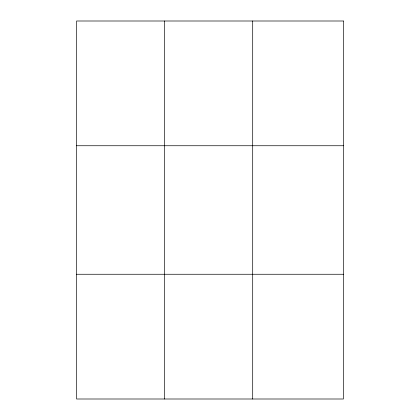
<?xml version="1.0" encoding="UTF-8"?>
<svg xmlns="http://www.w3.org/2000/svg" width="420" height="420" viewBox="0 0 420 420"><rect width="100%" height="100%" fill="white"/><g stroke="black" fill="none" stroke-linecap="round" stroke-linejoin="round"><path stroke-width="0.63" d="M164.635 21L164.635 399M252.698 21L252.698 399M76.577 145.74L343.423 145.74M76.577 274.26L343.423 274.26M343.423 21L343.423 399L76.577 399L76.577 21L343.423 21"/></g></svg>
